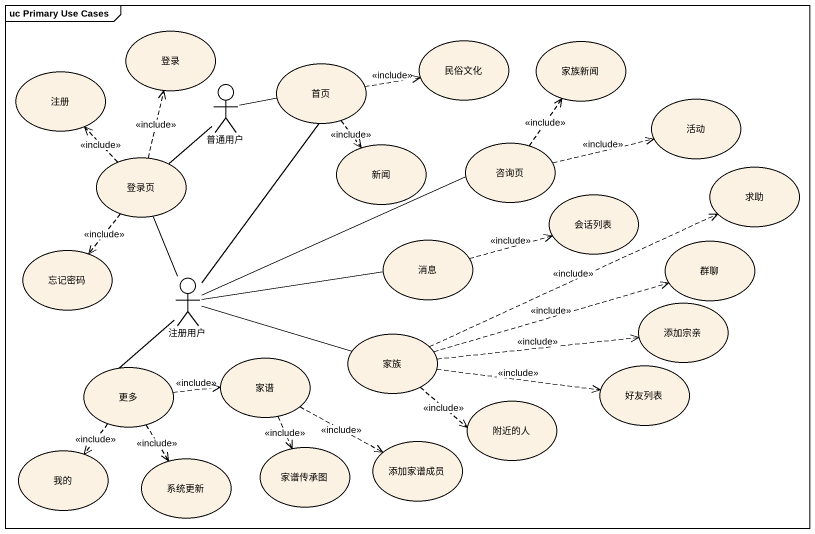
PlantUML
@startuml
mainframe uc Primary Use Cases
usecase 登录
usecase 民俗文化
usecase 家族新闻
usecase 注册
actor 普通用户
usecase 首页
usecase 活动
usecase 登录页
usecase 新闻
usecase 咨询页
usecase 求助
usecase 会话列表
usecase 消息
usecase 群聊
usecase 忘记密码
actor 注册用户
usecase 添加宗亲
usecase 家谱
usecase 家族
usecase 好友列表
usecase 更多
usecase 附近的人
usecase 添加家谱成员
usecase 我的
usecase 系统更新
usecase 家谱传承图
普通用户 -right- 首页
普通用户 -- 登录页
首页 .right.> 民俗文化 : <<include>>
首页 ..> 新闻 : <<include>>
登录页 .up.> 登录 : <<include>>
登录页 .up.> 注册 : <<include>>
登录页 ..> 忘记密码 : <<include>>
咨询页 .up.> 家族新闻 : <<include>>
咨询页 .right.> 活动 : <<include>>
消息 .right.> 会话列表 : <<include>>
注册用户 -up- 首页
注册用户 -up- 登录页
注册用户 -right- 咨询页
注册用户 -right- 消息
注册用户 -right- 家族
注册用户 -- 更多
家谱 .right.> 添加家谱成员 : <<include>>
家谱 ..> 家谱传承图 : <<include>>
家族 .right.> 求助 : <<include>>
家族 .right.> 群聊 : <<include>>
家族 .right.> 添加宗亲 : <<include>>
家族 .right.> 好友列表 : <<include>>
家族 .right.> 附近的人 : <<include>>
更多 .right.> 家谱 : <<include>>
更多 ..> 我的 : <<include>>
更多 ..> 系统更新 : <<include>>
@enduml
